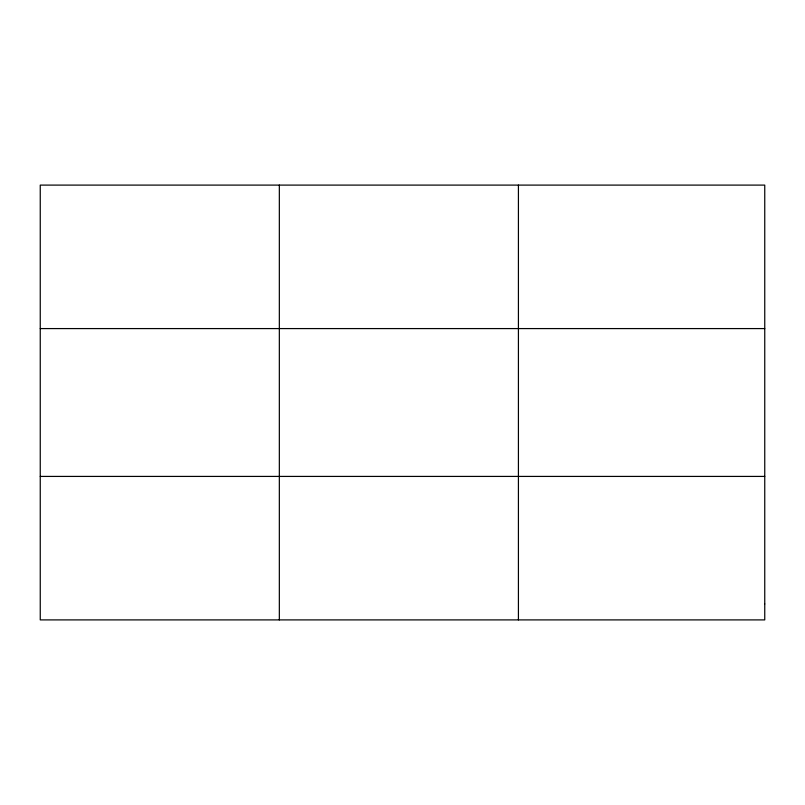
<?xml version="1.0" encoding="UTF-8"?>
<svg xmlns="http://www.w3.org/2000/svg" width="805" height="805" viewBox="0 0 805 805"><rect width="100%" height="100%" fill="white"/><g stroke="black" fill="none" stroke-linecap="round" stroke-linejoin="round"><path stroke-width="1.21" d="M279.335 619.9L279.335 185.1M518.42 619.9L518.42 185.1M40.25 328.581L764.75 328.581M40.25 476.419L764.75 476.419M764.75 603.961L764.75 619.9L40.25 619.9L40.25 185.1L764.75 185.1L764.75 603.961"/></g></svg>
